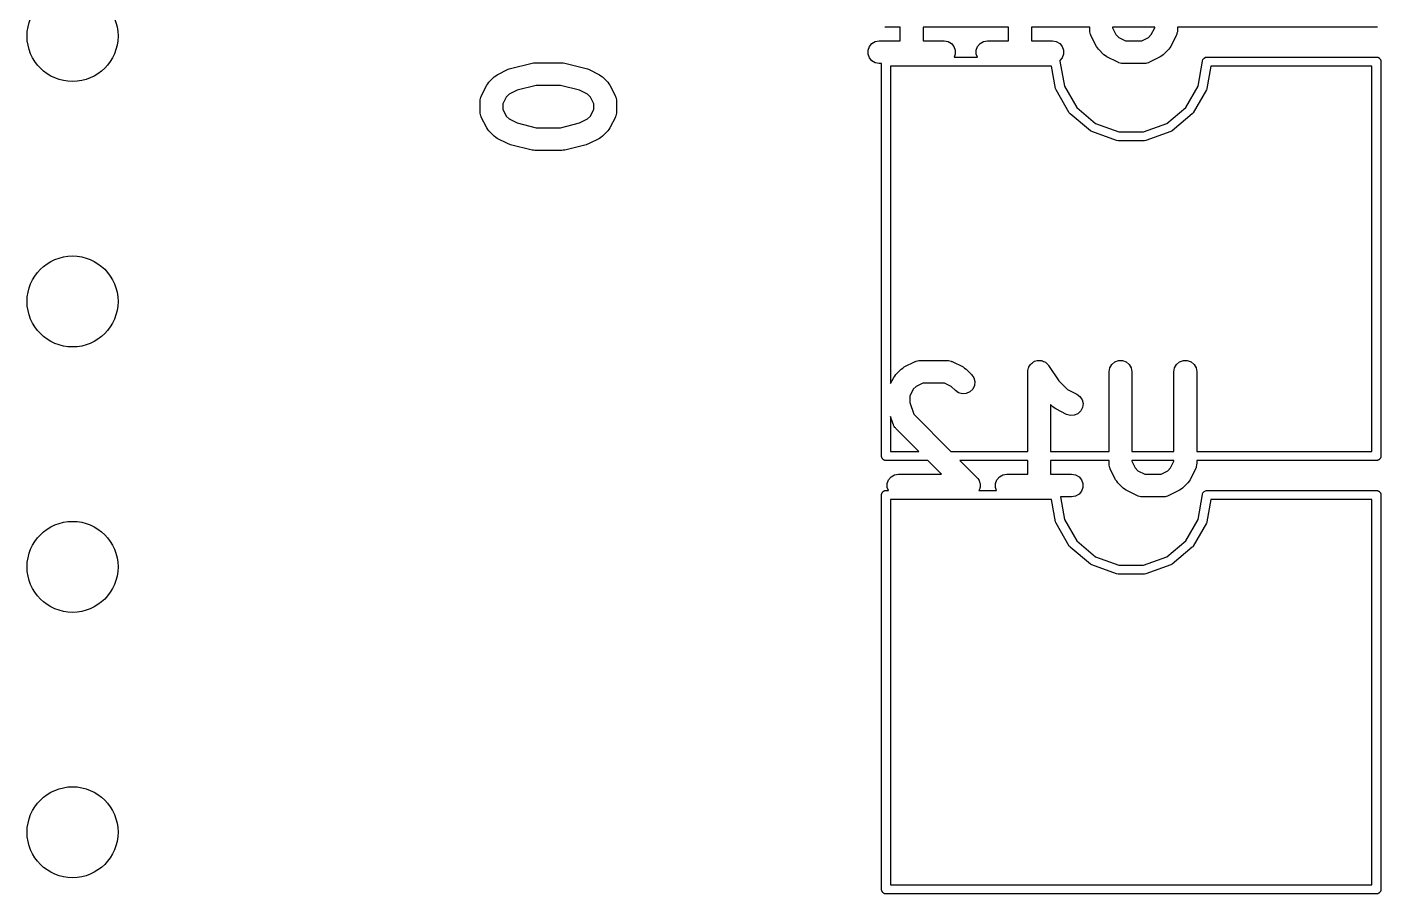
# Model space of a CAD drawing. Extents: x 81 to 161, y -172 to -32.
# Drawn here: x 105.83 to 123.69, y -100.17 to -88.74 of the extents above; entities that cross this region are included whole.
import ezdxf

# ---------------------------------------------------------------- set-up
doc = ezdxf.new("R2010")
doc.units = 0
doc.header["$MEASUREMENT"] = 0
doc.layers.add('BLACK', color=7, linetype='CONTINUOUS')

msp = doc.modelspace()

# ---------------------------------------------------------------- linework, layer by layer
at = {"layer": 'BLACK', "linetype": 'CONTINUOUS'}
for p, q in [((117.15, -88.7416), (117.145, -88.7398)), ((117.156, -88.7416), (117.15, -88.7416)), ((117.349, -88.7416), (117.156, -88.7416)), ((117.156, -88.7416), (117.156, -88.7416)), ((117.349, -88.9206), (117.349, -88.7416)), ((117.649, -88.7416), (117.649, -88.9206)), ((118.778, -88.7416), (117.649, -88.7416)), ((118.778, -88.9206), (118.778, -88.7416)), ((119.849, -88.7416), (119.078, -88.7416)), ((119.078, -88.7416), (119.078, -88.9206)), ((119.849, -88.7849), (119.849, -88.7416)), ((119.851, -88.7934), (119.849, -88.7849)), ((120.149, -88.7416), (120.149, -88.7494)), ((120.706, -88.7416), (120.149, -88.7416)), ((120.149, -88.7494), (120.194, -88.8389)), ((120.661, -88.8389), (120.706, -88.7494)), ((120.706, -88.7494), (120.706, -88.7416)), ((121.006, -88.7849), (121.005, -88.7934)), ((123.636, -88.7416), (121.006, -88.7416)), ((121.006, -88.7416), (121.006, -88.7849)), ((123.642, -88.7416), (123.636, -88.7416)), ((123.636, -88.7416), (123.636, -88.7416)), ((123.647, -88.7398), (123.642, -88.7416)), ((116.941, -88.9956), (116.974, -88.9557)), ((116.974, -88.9557), (117.019, -88.9296)), ((117.019, -88.9296), (117.07, -88.9206)), ((117.07, -88.9206), (117.349, -88.9206)), ((117.649, -88.9206), (117.928, -88.9206)), ((117.928, -88.9206), (117.979, -88.9296)), ((117.979, -88.9296), (118.024, -88.9557)), ((118.024, -88.9557), (118.057, -88.9956)), ((118.369, -88.9956), (118.403, -88.9557)), ((118.403, -88.9557), (118.448, -88.9296)), ((118.448, -88.9296), (118.499, -88.9206)), ((118.499, -88.9206), (118.778, -88.9206)), ((119.078, -88.9206), (119.356, -88.9206)), ((119.356, -88.9206), (119.407, -88.9296)), ((119.407, -88.9296), (119.453, -88.9557)), ((119.453, -88.9557), (119.486, -88.9956)), ((119.85, -88.802), (119.851, -88.7934)), ((119.855, -88.8189), (119.85, -88.802)), ((119.858, -88.8362), (119.855, -88.8189)), ((119.862, -88.8436), (119.858, -88.8362)), ((119.865, -88.8519), (119.862, -88.8436)), ((119.936, -88.9948), (119.865, -88.8519)), ((120.194, -88.8389), (120.231, -88.8759)), ((120.231, -88.8759), (120.32, -88.9206)), ((120.32, -88.9206), (120.535, -88.9206)), ((120.535, -88.9206), (120.624, -88.8759)), ((120.624, -88.8759), (120.661, -88.8389)), ((120.99, -88.8519), (120.919, -88.9948)), ((120.993, -88.8437), (120.99, -88.8519)), ((120.997, -88.8362), (120.993, -88.8437)), ((121, -88.8189), (120.997, -88.8362)), ((121.005, -88.802), (121, -88.8189)), ((121.005, -88.7934), (121.005, -88.802)), ((116.923, -89.0445), (116.941, -88.9956)), ((116.923, -89.0966), (116.923, -89.0445)), ((116.941, -89.1456), (116.923, -89.0966)), ((116.974, -89.1855), (116.941, -89.1456)), ((118.057, -88.9956), (118.075, -89.0445)), ((118.075, -89.0966), (118.061, -89.1366)), ((118.061, -89.1366), (118.366, -89.1366)), ((118.075, -89.0445), (118.075, -89.0966)), ((118.351, -89.0445), (118.369, -88.9956)), ((118.351, -89.0966), (118.351, -89.0445)), ((118.366, -89.1366), (118.351, -89.0966)), ((119.486, -89.1456), (119.455, -89.1828)), ((119.486, -88.9956), (119.504, -89.0445)), ((119.504, -89.0966), (119.486, -89.1456)), ((119.504, -89.0445), (119.504, -89.0966)), ((119.951, -89.0141), (119.936, -88.9948)), ((119.964, -89.0338), (119.951, -89.0141)), ((120.036, -89.1052), (119.964, -89.0338)), ((120.055, -89.119), (120.036, -89.1052)), ((120.075, -89.1333), (120.055, -89.119)), ((120.218, -89.2047), (120.075, -89.1333)), ((120.78, -89.1333), (120.638, -89.2047)), ((120.8, -89.119), (120.78, -89.1333)), ((120.819, -89.1052), (120.8, -89.119)), ((120.891, -89.0338), (120.819, -89.1052)), ((120.905, -89.0141), (120.891, -89.0338)), ((120.919, -88.9948), (120.905, -89.0141)), ((121.357, -89.1499), (121.375, -89.1394)), ((121.375, -89.1394), (121.391, -89.1366)), ((121.391, -89.1366), (123.636, -89.1366)), ((123.636, -89.1366), (123.636, -89.1366)), ((123.636, -89.1366), (123.642, -89.1366)), ((123.642, -89.1366), (123.647, -89.1384)), ((123.647, -89.1384), (123.652, -89.1394)), ((123.652, -89.1394), (123.656, -89.142)), ((123.656, -89.142), (123.661, -89.1438)), ((123.661, -89.1438), (123.666, -89.1473)), ((112.03, -89.3691), (112.173, -89.2977)), ((112.173, -89.2977), (112.189, -89.293)), ((112.189, -89.293), (112.204, -89.2863)), ((112.204, -89.2863), (112.49, -89.2149)), ((112.49, -89.2149), (112.508, -89.2136)), ((112.508, -89.2136), (112.526, -89.2104)), ((112.526, -89.2104), (112.883, -89.2104)), ((112.883, -89.2104), (112.901, -89.2136)), ((112.901, -89.2136), (112.92, -89.2149)), ((112.92, -89.2149), (113.205, -89.2863)), ((113.205, -89.2863), (113.22, -89.293)), ((113.22, -89.293), (113.236, -89.2977)), ((113.236, -89.2977), (113.379, -89.3691)), ((117.019, -89.2115), (116.974, -89.1855)), ((117.07, -89.2206), (117.019, -89.2115)), ((117.101, -89.2206), (117.07, -89.2206)), ((117.101, -94.4019), (117.101, -89.2206)), ((119.346, -89.2566), (117.221, -89.2566)), ((117.221, -89.2566), (117.221, -93.4427)), ((119.397, -89.549), (119.346, -89.2566)), ((119.455, -89.1828), (119.456, -89.186)), ((119.456, -89.186), (119.456, -89.1914)), ((119.456, -89.1914), (119.514, -89.5178)), ((120.226, -89.2072), (120.218, -89.2047)), ((120.233, -89.2115), (120.226, -89.2072)), ((120.251, -89.2146), (120.233, -89.2115)), ((120.268, -89.2196), (120.251, -89.2146)), ((120.276, -89.2191), (120.268, -89.2196)), ((120.285, -89.2206), (120.276, -89.2191)), ((120.57, -89.2206), (120.285, -89.2206)), ((120.579, -89.2191), (120.57, -89.2206)), ((120.588, -89.2196), (120.579, -89.2191)), ((120.604, -89.2146), (120.588, -89.2196)), ((120.622, -89.2115), (120.604, -89.2146)), ((120.629, -89.2072), (120.622, -89.2115)), ((120.638, -89.2047), (120.629, -89.2072)), ((121.278, -89.5178), (121.336, -89.1914)), ((121.336, -89.186), (121.343, -89.1661)), ((121.336, -89.1914), (121.336, -89.186)), ((121.343, -89.1661), (121.357, -89.1499)), ((121.446, -89.2566), (121.395, -89.549)), ((123.571, -89.2566), (121.446, -89.2566)), ((123.571, -94.3366), (123.571, -89.2566)), ((123.666, -89.1473), (123.67, -89.1499)), ((123.67, -89.1499), (123.674, -89.154)), ((123.674, -89.154), (123.678, -89.1574)), ((123.678, -89.1574), (123.68, -89.1621)), ((123.68, -89.1621), (123.684, -89.1661)), ((123.684, -89.1661), (123.686, -89.1712)), ((123.686, -89.1712), (123.688, -89.1758)), ((123.688, -89.1758), (123.689, -89.181)), ((123.689, -89.181), (123.691, -89.186)), ((123.691, -89.186), (123.691, -89.1914)), ((123.691, -89.1914), (123.691, -89.1914)), ((123.691, -89.1914), (123.691, -94.4019)), ((111.892, -89.5076), (111.906, -89.4883)), ((111.906, -89.4883), (111.92, -89.4686)), ((111.92, -89.4686), (111.991, -89.3972)), ((111.991, -89.3972), (112.011, -89.3834)), ((112.011, -89.3834), (112.03, -89.3691)), ((113.379, -89.3691), (113.398, -89.3834)), ((113.398, -89.3834), (113.418, -89.3972)), ((113.418, -89.3972), (113.489, -89.4686)), ((113.489, -89.4686), (113.503, -89.4883)), ((113.503, -89.4883), (113.517, -89.5076)), ((111.811, -89.6836), (111.814, -89.6663)), ((111.814, -89.6663), (111.818, -89.6588)), ((111.818, -89.6588), (111.82, -89.6505)), ((111.82, -89.6505), (111.892, -89.5076)), ((112.149, -89.6636), (112.105, -89.753)), ((112.186, -89.6266), (112.149, -89.6636)), ((112.293, -89.5734), (112.186, -89.6266)), ((112.544, -89.5104), (112.293, -89.5734)), ((112.865, -89.5104), (112.544, -89.5104)), ((113.117, -89.5734), (112.865, -89.5104)), ((113.223, -89.6266), (113.117, -89.5734)), ((113.26, -89.6636), (113.223, -89.6266)), ((113.305, -89.753), (113.26, -89.6636)), ((113.517, -89.5076), (113.589, -89.6505)), ((113.589, -89.6505), (113.591, -89.6588)), ((113.591, -89.6588), (113.596, -89.6663)), ((113.596, -89.6663), (113.599, -89.6836)), ((119.404, -89.5686), (119.397, -89.549)), ((119.578, -89.8694), (119.404, -89.5686)), ((119.404, -89.5686), (119.404, -89.5686)), ((119.514, -89.5178), (119.677, -89.8002)), ((121.115, -89.8002), (121.278, -89.5178)), ((121.388, -89.5686), (121.214, -89.8694)), ((121.392, -89.5576), (121.388, -89.5686)), ((121.388, -89.5686), (121.388, -89.5686)), ((121.395, -89.5491), (121.392, -89.5576)), ((121.395, -89.549), (121.395, -89.5491)), ((111.805, -89.7176), (111.806, -89.7091)), ((111.805, -89.8604), (111.805, -89.7176)), ((111.806, -89.8689), (111.805, -89.8604)), ((111.806, -89.7004), (111.811, -89.6836)), ((111.806, -89.7091), (111.806, -89.7004)), ((112.105, -89.753), (112.105, -89.825)), ((112.105, -89.825), (112.149, -89.9144)), ((113.26, -89.9144), (113.305, -89.825)), ((113.305, -89.825), (113.305, -89.753)), ((113.599, -89.6836), (113.604, -89.7004)), ((113.604, -89.7004), (113.603, -89.7091)), ((113.603, -89.7091), (113.605, -89.7176)), ((113.605, -89.8604), (113.603, -89.8689)), ((113.605, -89.7176), (113.605, -89.8604)), ((119.677, -89.8002), (119.926, -90.0099)), ((120.866, -90.0099), (121.115, -89.8002)), ((111.806, -89.8776), (111.806, -89.8689)), ((111.811, -89.8944), (111.806, -89.8776)), ((111.814, -89.9117), (111.811, -89.8944)), ((111.818, -89.9192), (111.814, -89.9117)), ((111.82, -89.9275), (111.818, -89.9192)), ((111.892, -90.0704), (111.82, -89.9275)), ((112.149, -89.9144), (112.186, -89.9514)), ((112.186, -89.9514), (112.293, -90.0046)), ((112.293, -90.0046), (112.544, -90.0676)), ((112.865, -90.0676), (113.117, -90.0046)), ((113.117, -90.0046), (113.223, -89.9514)), ((113.223, -89.9514), (113.26, -89.9144)), ((113.589, -89.9275), (113.517, -90.0704)), ((113.591, -89.9192), (113.589, -89.9275)), ((113.596, -89.9117), (113.591, -89.9192)), ((113.599, -89.8944), (113.596, -89.9117)), ((113.604, -89.8776), (113.599, -89.8944)), ((113.603, -89.8689), (113.604, -89.8776)), ((119.582, -89.874), (119.578, -89.8694)), ((119.578, -89.8694), (119.578, -89.8694)), ((119.591, -89.8854), (119.582, -89.874)), ((119.857, -90.1086), (119.591, -89.8854)), ((119.591, -89.8854), (119.591, -89.8854)), ((119.926, -90.0099), (120.233, -90.1214)), ((120.559, -90.1214), (120.866, -90.0099)), ((121.201, -89.8854), (120.935, -90.1086)), ((121.208, -89.8768), (121.201, -89.8854)), ((121.201, -89.8854), (121.201, -89.8854)), ((121.214, -89.8694), (121.208, -89.8768)), ((121.214, -89.8694), (121.214, -89.8694)), ((111.906, -90.0896), (111.892, -90.0704)), ((111.92, -90.1093), (111.906, -90.0896)), ((111.991, -90.1808), (111.92, -90.1093)), ((112.011, -90.1946), (111.991, -90.1808)), ((112.03, -90.2089), (112.011, -90.1946)), ((112.173, -90.2803), (112.03, -90.2089)), ((112.544, -90.0676), (112.865, -90.0676)), ((113.379, -90.2089), (113.236, -90.2803)), ((113.398, -90.1946), (113.379, -90.2089)), ((113.418, -90.1808), (113.398, -90.1946)), ((113.489, -90.1093), (113.418, -90.1808)), ((113.503, -90.0897), (113.489, -90.1093)), ((113.517, -90.0704), (113.503, -90.0897)), ((119.875, -90.119), (119.857, -90.1086)), ((119.857, -90.1086), (119.857, -90.1086)), ((120.202, -90.2378), (119.875, -90.119)), ((120.233, -90.1214), (120.559, -90.1214)), ((120.917, -90.119), (120.59, -90.2378)), ((120.928, -90.1122), (120.917, -90.119)), ((120.917, -90.119), (120.917, -90.119)), ((120.935, -90.1086), (120.928, -90.1122)), ((120.935, -90.1086), (120.935, -90.1086)), ((112.189, -90.285), (112.173, -90.2803)), ((112.204, -90.2917), (112.189, -90.285)), ((112.49, -90.3631), (112.204, -90.2917)), ((112.508, -90.3644), (112.49, -90.3631)), ((112.526, -90.3676), (112.508, -90.3644)), ((112.883, -90.3676), (112.526, -90.3676)), ((112.901, -90.3644), (112.883, -90.3676)), ((112.92, -90.3631), (112.901, -90.3644)), ((113.205, -90.2917), (112.92, -90.3631)), ((113.22, -90.285), (113.205, -90.2917)), ((113.236, -90.2803), (113.22, -90.285)), ((120.222, -90.2414), (120.202, -90.2378)), ((120.57, -90.2414), (120.222, -90.2414)), ((120.59, -90.2378), (120.57, -90.2414)), ((117.29, -93.3224), (117.361, -93.2509)), ((117.361, -93.2509), (117.381, -93.2371)), ((117.381, -93.2371), (117.4, -93.2228)), ((117.4, -93.2228), (117.543, -93.1514)), ((117.543, -93.1514), (117.551, -93.1489)), ((117.551, -93.1489), (117.559, -93.1446)), ((117.559, -93.1446), (117.576, -93.1416)), ((117.576, -93.1416), (117.593, -93.1366)), ((117.593, -93.1366), (117.602, -93.1371)), ((117.602, -93.1371), (117.61, -93.1356)), ((117.61, -93.1356), (117.967, -93.1356)), ((117.967, -93.1356), (117.976, -93.1371)), ((117.976, -93.1371), (117.984, -93.1366)), ((117.984, -93.1366), (118.001, -93.1416)), ((118.001, -93.1416), (118.019, -93.1446)), ((118.019, -93.1446), (118.026, -93.1489)), ((118.026, -93.1489), (118.034, -93.1514)), ((118.034, -93.1514), (118.177, -93.2228)), ((118.177, -93.2228), (118.197, -93.2371)), ((118.197, -93.2371), (118.216, -93.2509)), ((118.216, -93.2509), (118.288, -93.3224)), ((119.032, -93.2691), (119.038, -93.2519)), ((119.038, -93.2519), (119.041, -93.2343)), ((119.041, -93.2343), (119.045, -93.2271)), ((119.045, -93.2271), (119.047, -93.2191)), ((119.047, -93.2191), (119.058, -93.2047)), ((119.058, -93.2047), (119.067, -93.1892)), ((119.067, -93.1892), (119.073, -93.1838)), ((119.073, -93.1838), (119.078, -93.1771)), ((119.078, -93.1771), (119.093, -93.1672)), ((119.093, -93.1672), (119.107, -93.1557)), ((119.107, -93.1557), (119.114, -93.1528)), ((119.114, -93.1528), (119.121, -93.1482)), ((119.121, -93.1482), (119.139, -93.144)), ((119.139, -93.144), (119.156, -93.1379)), ((119.156, -93.1379), (119.164, -93.1379)), ((119.164, -93.1379), (119.172, -93.1359)), ((119.172, -93.1359), (119.19, -93.1379)), ((119.19, -93.1379), (119.208, -93.1379)), ((119.208, -93.1379), (119.215, -93.1407)), ((119.215, -93.1407), (119.224, -93.1416)), ((119.224, -93.1416), (119.24, -93.1495)), ((119.24, -93.1495), (119.257, -93.1557)), ((119.257, -93.1557), (119.263, -93.161)), ((119.263, -93.161), (119.27, -93.1647)), ((119.27, -93.1647), (119.283, -93.1776)), ((119.283, -93.1776), (119.296, -93.1892)), ((119.296, -93.1892), (119.301, -93.1964)), ((119.301, -93.1964), (119.306, -93.2024)), ((119.306, -93.2024), (119.441, -93.4043)), ((120.103, -93.2856), (120.112, -93.2343)), ((120.112, -93.2343), (120.138, -93.1892)), ((120.138, -93.1892), (120.178, -93.1557)), ((120.178, -93.1557), (120.227, -93.1379)), ((120.227, -93.1379), (120.279, -93.1379)), ((120.279, -93.1379), (120.328, -93.1557)), ((120.328, -93.1557), (120.368, -93.1892)), ((120.368, -93.1892), (120.394, -93.2343)), ((120.394, -93.2343), (120.403, -93.2856)), ((120.96, -93.2856), (120.969, -93.2343)), ((120.969, -93.2343), (120.995, -93.1892)), ((120.995, -93.1892), (121.035, -93.1557)), ((121.035, -93.1557), (121.084, -93.1379)), ((121.084, -93.1379), (121.136, -93.1379)), ((121.136, -93.1379), (121.185, -93.1557)), ((121.185, -93.1557), (121.225, -93.1892)), ((121.225, -93.1892), (121.251, -93.2343)), ((121.251, -93.2343), (121.26, -93.2856)), ((117.221, -93.4427), (117.262, -93.3613)), ((117.262, -93.3613), (117.276, -93.3421)), ((117.276, -93.3421), (117.29, -93.3224)), ((118.288, -93.3224), (118.318, -93.365)), ((118.318, -93.365), (118.331, -93.4154)), ((118.331, -93.4154), (118.326, -93.4672)), ((119.033, -93.2774), (119.032, -93.2691)), ((119.032, -93.2856), (119.033, -93.2774)), ((119.032, -94.3366), (119.032, -93.2856)), ((119.441, -93.4043), (119.556, -93.5194)), ((120.103, -94.3366), (120.103, -93.2856)), ((120.403, -93.2856), (120.403, -94.3366)), ((120.96, -94.3366), (120.96, -93.2856)), ((121.26, -93.2856), (121.26, -94.3366)), ((117.519, -93.5173), (117.474, -93.6067)), ((117.474, -93.6067), (117.474, -93.6898)), ((117.556, -93.4803), (117.519, -93.5173)), ((117.646, -93.4356), (117.556, -93.4803)), ((117.932, -93.4356), (117.646, -93.4356)), ((118.021, -93.4803), (117.932, -93.4356)), ((118.076, -93.5345), (118.021, -93.4803)), ((118.118, -93.5644), (118.076, -93.5345)), ((118.168, -93.5779), (118.118, -93.5644)), ((118.22, -93.5733), (118.168, -93.5779)), ((118.268, -93.5513), (118.22, -93.5733)), ((118.304, -93.5145), (118.268, -93.5513)), ((118.326, -93.4672), (118.304, -93.5145)), ((119.556, -93.5194), (119.677, -93.58)), ((119.677, -93.58), (119.719, -93.611)), ((119.719, -93.611), (119.748, -93.6545)), ((117.474, -93.6898), (117.527, -93.8474)), ((119.361, -93.7488), (119.332, -93.7191)), ((119.332, -93.7191), (119.332, -94.3366)), ((119.381, -93.7626), (119.361, -93.7488)), ((119.4, -93.7769), (119.381, -93.7626)), ((119.543, -93.8483), (119.4, -93.7769)), ((119.754, -93.7569), (119.731, -93.8035)), ((119.748, -93.6545), (119.76, -93.7052)), ((119.76, -93.7052), (119.754, -93.7569)), ((117.254, -93.9759), (117.221, -93.8782)), ((117.221, -93.8782), (117.221, -94.3366)), ((117.527, -93.8474), (118.016, -94.3366)), ((119.593, -93.8632), (119.543, -93.8483)), ((119.645, -93.86), (119.593, -93.8632)), ((119.693, -93.8393), (119.645, -93.86)), ((119.731, -93.8035), (119.693, -93.8393)), ((117.258, -93.9835), (117.254, -93.9759)), ((117.26, -93.9918), (117.258, -93.9835)), ((117.27, -94.0062), (117.26, -93.9918)), ((117.278, -94.0217), (117.27, -94.0062)), ((117.285, -94.0274), (117.278, -94.0217)), ((117.29, -94.0345), (117.285, -94.0274)), ((117.592, -94.3366), (117.29, -94.0345)), ((117.101, -94.4072), (117.101, -94.4019)), ((117.101, -94.4019), (117.101, -94.4019)), ((117.103, -94.4122), (117.101, -94.4072)), ((117.104, -94.4174), (117.103, -94.4122)), ((117.106, -94.4221), (117.104, -94.4174)), ((117.108, -94.4271), (117.106, -94.4221)), ((117.112, -94.4312), (117.108, -94.4271)), ((117.114, -94.4358), (117.112, -94.4312)), ((117.118, -94.4392), (117.114, -94.4358)), ((117.122, -94.4433), (117.118, -94.4392)), ((117.126, -94.4459), (117.122, -94.4433)), ((117.131, -94.4494), (117.126, -94.4459)), ((117.136, -94.4512), (117.131, -94.4494)), ((117.14, -94.4539), (117.136, -94.4512)), ((117.145, -94.4548), (117.14, -94.4539)), ((117.15, -94.4566), (117.145, -94.4548)), ((117.156, -94.4566), (117.15, -94.4566)), ((117.712, -94.4566), (117.156, -94.4566)), ((117.156, -94.4566), (117.156, -94.4566)), ((117.221, -94.3366), (117.592, -94.3366)), ((117.891, -94.6356), (117.712, -94.4566)), ((118.016, -94.3366), (119.032, -94.3366)), ((118.136, -94.4566), (118.359, -94.6795)), ((119.032, -94.4566), (118.136, -94.4566)), ((119.032, -94.6356), (119.032, -94.4566)), ((119.332, -94.3366), (120.103, -94.3366)), ((120.103, -94.4566), (119.332, -94.4566)), ((119.332, -94.4566), (119.332, -94.6356)), ((120.103, -94.4999), (120.103, -94.4566)), ((120.105, -94.5084), (120.103, -94.4999)), ((120.403, -94.3366), (120.96, -94.3366)), ((120.403, -94.4566), (120.403, -94.4644)), ((120.96, -94.4566), (120.403, -94.4566)), ((120.403, -94.4644), (120.448, -94.5539)), ((120.915, -94.5539), (120.96, -94.4644)), ((120.96, -94.4644), (120.96, -94.4566)), ((121.26, -94.4999), (121.259, -94.5084)), ((121.26, -94.3366), (123.571, -94.3366)), ((123.636, -94.4566), (121.26, -94.4566)), ((121.26, -94.4566), (121.26, -94.4999)), ((123.642, -94.4566), (123.636, -94.4566)), ((123.636, -94.4566), (123.636, -94.4566)), ((123.647, -94.4548), (123.642, -94.4566)), ((123.652, -94.4539), (123.647, -94.4548)), ((123.656, -94.4512), (123.652, -94.4539)), ((123.661, -94.4494), (123.656, -94.4512)), ((123.666, -94.4459), (123.661, -94.4494)), ((123.67, -94.4433), (123.666, -94.4459)), ((123.674, -94.4392), (123.67, -94.4433)), ((123.678, -94.4358), (123.674, -94.4392)), ((123.68, -94.4312), (123.678, -94.4358)), ((123.684, -94.4271), (123.68, -94.4312)), ((123.686, -94.4221), (123.684, -94.4271)), ((123.688, -94.4174), (123.686, -94.4221)), ((123.689, -94.4122), (123.688, -94.4174)), ((123.691, -94.4072), (123.689, -94.4122)), ((123.691, -94.4019), (123.691, -94.4019)), ((123.691, -94.4019), (123.691, -94.4072)), ((117.195, -94.7106), (117.228, -94.6707)), ((117.228, -94.6707), (117.273, -94.6446)), ((117.273, -94.6446), (117.324, -94.6356)), ((117.324, -94.6356), (117.891, -94.6356)), ((118.359, -94.6795), (118.37, -94.6956)), ((118.623, -94.7106), (118.657, -94.6707)), ((118.657, -94.6707), (118.702, -94.6446)), ((118.702, -94.6446), (118.753, -94.6356)), ((118.753, -94.6356), (119.032, -94.6356)), ((119.332, -94.6356), (119.61, -94.6356)), ((119.61, -94.6356), (119.661, -94.6446)), ((119.661, -94.6446), (119.707, -94.6707)), ((119.707, -94.6707), (119.74, -94.7106)), ((120.104, -94.517), (120.105, -94.5084)), ((120.109, -94.5339), (120.104, -94.517)), ((120.112, -94.5512), (120.109, -94.5339)), ((120.116, -94.5587), (120.112, -94.5512)), ((120.119, -94.5669), (120.116, -94.5587)), ((120.19, -94.7098), (120.119, -94.5669)), ((120.448, -94.5539), (120.485, -94.5909)), ((120.485, -94.5909), (120.574, -94.6356)), ((120.574, -94.6356), (120.789, -94.6356)), ((120.789, -94.6356), (120.878, -94.5909)), ((120.878, -94.5909), (120.915, -94.5539)), ((121.244, -94.5669), (121.173, -94.7098)), ((121.247, -94.5587), (121.244, -94.5669)), ((121.251, -94.5512), (121.247, -94.5587)), ((121.254, -94.5339), (121.251, -94.5512)), ((121.259, -94.517), (121.254, -94.5339)), ((121.259, -94.5084), (121.259, -94.517)), ((117.122, -94.8649), (117.126, -94.8623)), ((117.126, -94.8623), (117.131, -94.8588)), ((117.131, -94.8588), (117.136, -94.857)), ((117.136, -94.857), (117.14, -94.8544)), ((117.14, -94.8544), (117.145, -94.8534)), ((117.145, -94.8534), (117.15, -94.8516)), ((117.15, -94.8516), (117.156, -94.8516)), ((117.156, -94.8516), (117.156, -94.8516)), ((117.156, -94.8516), (117.191, -94.8516)), ((117.177, -94.7595), (117.195, -94.7106)), ((117.177, -94.8116), (117.177, -94.7595)), ((117.191, -94.8516), (117.177, -94.8116)), ((118.37, -94.6956), (118.383, -94.7106)), ((118.383, -94.7106), (118.385, -94.7168)), ((118.385, -94.7168), (118.389, -94.7222)), ((118.39, -94.8422), (118.386, -94.8516)), ((118.386, -94.8516), (118.62, -94.8516)), ((118.389, -94.7222), (118.394, -94.7411)), ((118.398, -94.8244), (118.39, -94.8422)), ((118.394, -94.7411), (118.401, -94.7595)), ((118.401, -94.8116), (118.398, -94.8178)), ((118.398, -94.8178), (118.398, -94.8244)), ((118.401, -94.7595), (118.401, -94.7661)), ((118.401, -94.7661), (118.402, -94.7725)), ((118.402, -94.7725), (118.401, -94.792)), ((118.401, -94.792), (118.401, -94.8116)), ((118.605, -94.7595), (118.623, -94.7106)), ((118.605, -94.8116), (118.605, -94.7595)), ((118.62, -94.8516), (118.605, -94.8116)), ((119.74, -94.8606), (119.707, -94.9005)), ((119.74, -94.7106), (119.758, -94.7595)), ((119.758, -94.8116), (119.74, -94.8606)), ((119.758, -94.7595), (119.758, -94.8116)), ((120.205, -94.7291), (120.19, -94.7098)), ((120.218, -94.7488), (120.205, -94.7291)), ((120.29, -94.8202), (120.218, -94.7488)), ((120.309, -94.834), (120.29, -94.8202)), ((120.329, -94.8483), (120.309, -94.834)), ((120.472, -94.9197), (120.329, -94.8483)), ((121.034, -94.8483), (120.892, -94.9197)), ((121.054, -94.834), (121.034, -94.8483)), ((121.073, -94.8202), (121.054, -94.834)), ((121.145, -94.7488), (121.073, -94.8202)), ((121.159, -94.7291), (121.145, -94.7488)), ((121.173, -94.7098), (121.159, -94.7291)), ((121.357, -94.8649), (121.375, -94.8544)), ((121.375, -94.8544), (121.391, -94.8516)), ((121.391, -94.8516), (123.636, -94.8516)), ((123.636, -94.8516), (123.636, -94.8516)), ((123.636, -94.8516), (123.642, -94.8516)), ((123.642, -94.8516), (123.647, -94.8534)), ((123.647, -94.8534), (123.652, -94.8544)), ((123.652, -94.8544), (123.656, -94.857)), ((123.656, -94.857), (123.661, -94.8588)), ((123.661, -94.8588), (123.666, -94.8623)), ((123.666, -94.8623), (123.67, -94.8649)), ((117.101, -94.901), (117.103, -94.896)), ((117.101, -94.9064), (117.101, -94.901)), ((117.101, -100.117), (117.101, -94.9064)), ((117.103, -94.896), (117.104, -94.8908)), ((117.104, -94.8908), (117.106, -94.8862)), ((117.106, -94.8862), (117.108, -94.8811)), ((117.108, -94.8811), (117.112, -94.8771)), ((117.112, -94.8771), (117.114, -94.8724)), ((117.114, -94.8724), (117.118, -94.869)), ((117.118, -94.869), (117.122, -94.8649)), ((119.346, -94.9716), (117.221, -94.9716)), ((117.221, -94.9716), (117.221, -100.052)), ((119.397, -95.264), (119.346, -94.9716)), ((119.61, -94.9356), (119.461, -94.9356)), ((119.461, -94.9356), (119.514, -95.2328)), ((119.661, -94.9265), (119.61, -94.9356)), ((119.707, -94.9005), (119.661, -94.9265)), ((120.48, -94.9222), (120.472, -94.9197)), ((120.487, -94.9265), (120.48, -94.9222)), ((120.505, -94.9296), (120.487, -94.9265)), ((120.522, -94.9346), (120.505, -94.9296)), ((120.53, -94.9341), (120.522, -94.9346)), ((120.539, -94.9356), (120.53, -94.9341)), ((120.824, -94.9356), (120.539, -94.9356)), ((120.833, -94.9341), (120.824, -94.9356)), ((120.842, -94.9346), (120.833, -94.9341)), ((120.858, -94.9296), (120.842, -94.9346)), ((120.876, -94.9265), (120.858, -94.9296)), ((120.883, -94.9222), (120.876, -94.9265)), ((120.892, -94.9197), (120.883, -94.9222)), ((121.278, -95.2328), (121.336, -94.9064)), ((121.336, -94.901), (121.343, -94.8811)), ((121.336, -94.9064), (121.336, -94.901)), ((121.343, -94.8811), (121.357, -94.8649)), ((121.446, -94.9716), (121.395, -95.264)), ((123.571, -94.9716), (121.446, -94.9716)), ((123.571, -100.052), (123.571, -94.9716)), ((123.67, -94.8649), (123.674, -94.869)), ((123.674, -94.869), (123.678, -94.8724)), ((123.678, -94.8724), (123.68, -94.8771)), ((123.68, -94.8771), (123.684, -94.8811)), ((123.684, -94.8811), (123.686, -94.8862)), ((123.686, -94.8862), (123.688, -94.8908)), ((123.688, -94.8908), (123.689, -94.896)), ((123.689, -94.896), (123.691, -94.901)), ((123.691, -94.901), (123.691, -94.9064)), ((123.691, -94.9064), (123.691, -94.9064)), ((123.691, -94.9064), (123.691, -100.117)), ((119.404, -95.2836), (119.397, -95.264)), ((119.578, -95.5844), (119.404, -95.2836)), ((119.404, -95.2836), (119.404, -95.2836)), ((119.514, -95.2328), (119.677, -95.5152)), ((121.115, -95.5152), (121.278, -95.2328)), ((121.388, -95.2836), (121.214, -95.5844)), ((121.392, -95.2718), (121.388, -95.2836)), ((121.388, -95.2836), (121.388, -95.2836)), ((121.395, -95.2641), (121.392, -95.2718)), ((121.395, -95.264), (121.395, -95.2641)), ((119.677, -95.5152), (119.926, -95.7249)), ((120.866, -95.7249), (121.115, -95.5152)), ((119.584, -95.5917), (119.578, -95.5844)), ((119.578, -95.5844), (119.578, -95.5844)), ((119.591, -95.6004), (119.584, -95.5917)), ((119.857, -95.8236), (119.591, -95.6004)), ((119.591, -95.6004), (119.591, -95.6004)), ((119.926, -95.7249), (120.233, -95.8364)), ((120.559, -95.8364), (120.866, -95.7249)), ((121.201, -95.6004), (120.935, -95.8236)), ((121.207, -95.5931), (121.201, -95.6004)), ((121.201, -95.6004), (121.201, -95.6004)), ((121.214, -95.5844), (121.207, -95.5931)), ((121.214, -95.5844), (121.214, -95.5844)), ((119.875, -95.834), (119.857, -95.8236)), ((119.857, -95.8236), (119.857, -95.8236)), ((120.202, -95.9528), (119.875, -95.834)), ((120.233, -95.8364), (120.559, -95.8364)), ((120.917, -95.834), (120.59, -95.9528)), ((120.928, -95.8274), (120.917, -95.834)), ((120.917, -95.834), (120.917, -95.834)), ((120.935, -95.8236), (120.928, -95.8274)), ((120.935, -95.8236), (120.935, -95.8236)), ((120.222, -95.9564), (120.202, -95.9528)), ((120.57, -95.9564), (120.222, -95.9564)), ((120.59, -95.9528), (120.57, -95.9564)), ((117.101, -100.122), (117.101, -100.117)), ((117.101, -100.117), (117.101, -100.117)), ((117.103, -100.127), (117.101, -100.122)), ((117.104, -100.132), (117.103, -100.127)), ((117.106, -100.137), (117.104, -100.132)), ((117.108, -100.142), (117.106, -100.137)), ((117.112, -100.146), (117.108, -100.142)), ((117.114, -100.151), (117.112, -100.146)), ((117.118, -100.154), (117.114, -100.151)), ((117.122, -100.158), (117.118, -100.154)), ((117.126, -100.161), (117.122, -100.158)), ((117.131, -100.164), (117.126, -100.161)), ((117.136, -100.166), (117.131, -100.164)), ((117.14, -100.169), (117.136, -100.166)), ((117.145, -100.17), (117.14, -100.169)), ((117.15, -100.172), (117.145, -100.17)), ((117.156, -100.172), (117.15, -100.172)), ((123.636, -100.172), (117.156, -100.172)), ((117.156, -100.172), (117.156, -100.172)), ((117.221, -100.052), (123.571, -100.052)), ((123.642, -100.172), (123.636, -100.172)), ((123.636, -100.172), (123.636, -100.172)), ((123.647, -100.17), (123.642, -100.172)), ((123.652, -100.169), (123.647, -100.17)), ((123.656, -100.166), (123.652, -100.169)), ((123.661, -100.164), (123.656, -100.166)), ((123.666, -100.161), (123.661, -100.164)), ((123.67, -100.158), (123.666, -100.161)), ((123.674, -100.154), (123.67, -100.158)), ((123.678, -100.151), (123.674, -100.154)), ((123.68, -100.146), (123.678, -100.151)), ((123.684, -100.142), (123.68, -100.146)), ((123.686, -100.137), (123.684, -100.142)), ((123.688, -100.132), (123.686, -100.137)), ((123.689, -100.127), (123.688, -100.132)), ((123.691, -100.122), (123.689, -100.127)), ((123.691, -100.117), (123.691, -100.117)), ((123.691, -100.117), (123.691, -100.122))]:
    msp.add_line(p, q, dxfattribs=at)
at = {"layer": 'BLACK'}
for centre in [(106.426, -88.859), (106.426, -88.859), (106.426, -92.359), (106.426, -92.359), (106.426, -95.859), (106.426, -95.859), (106.426, -99.359), (106.426, -99.359)]:
    msp.add_circle(centre, 0.6, dxfattribs=at)

doc.saveas('drawing.dxf')
